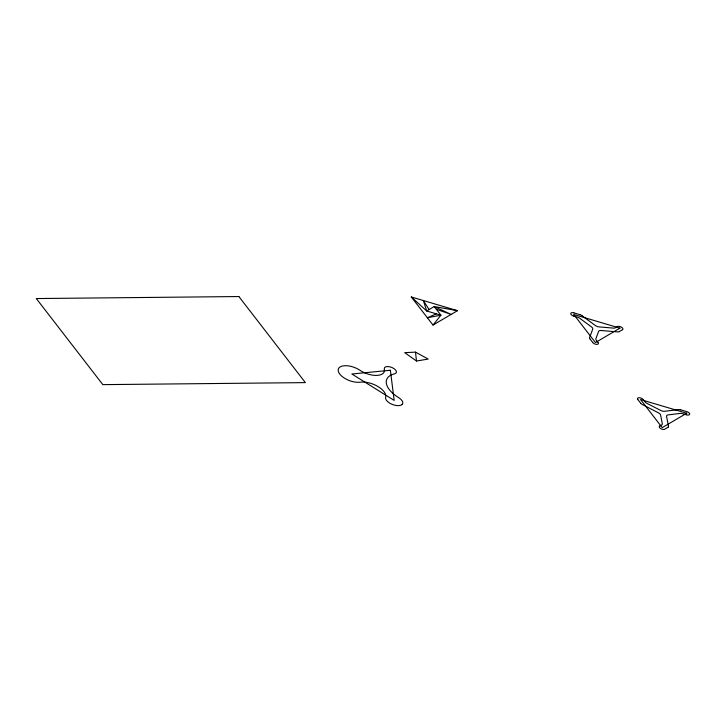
<?xml version="1.0" encoding="UTF-8"?>
<svg xmlns="http://www.w3.org/2000/svg" width="726" height="726" viewBox="0 0 726 726"><rect width="100%" height="100%" fill="white"/><g stroke="black" fill="none" stroke-linecap="round" stroke-linejoin="round"><path stroke-width="1.09" d="M433.014 325.066L440.9 315.193L434.221 306.544L426.688 310.973L411.306 296.97L457.489 310.674L433.014 325.066L411.306 296.97M622.354 329.785L619.287 331.591M659.798 426.008L661.74 424.864A4.002 1.96 20.7 0 0 662.293 423.694L660.606 415.054A4.002 1.96 20.7 0 0 658.346 412.767L642.719 404.727A4.002 1.96 20.7 0 0 642.465 404.6A3.185 1.561 20.7 0 1 640.804 403.357M667.965 427.315L664.898 429.12A3.167 1.552 20.7 0 1 663.637 429.456A3.149 1.543 20.7 0 1 660.007 428.104A3.149 1.543 20.7 0 1 659.734 426.044M617.254 326.673L615.33 327.798A4.002 1.96 20.7 0 1 613.379 328.107L599.059 326.9A4.002 1.96 20.7 0 1 595.311 325.484L582.243 315.864M436.353 313.841L427.36 317.752L440.9 315.193L426.688 310.973L423.331 300.537L429.102 309.557M416.47 361.013L428.195 359.071L415.508 352.137L404.7 352.654L416.47 361.013L415.508 352.137M457.489 310.674L434.221 306.544L451.118 314.422L436.362 309.312M579.874 314.657L574.085 312.942M573.839 316.109L577.506 317.198A4.002 1.96 20.7 0 1 579.838 318.333L591.436 326.881A4.002 1.96 20.7 0 1 592.715 329.177L589.666 337.409A4.002 1.96 20.7 0 1 589.612 337.536A3.185 1.561 20.7 0 0 589.875 338.788M686.596 411.578L680.816 409.863M686.351 414.755L682.721 413.675A4.002 1.96 20.7 0 0 680.335 413.412L668.092 414.891A4.002 1.96 20.7 0 0 666.559 416.352L668.455 426.08M643.318 399.727L644.978 401.868A4.002 1.96 20.7 0 0 646.821 403.302L660.751 410.462A4.002 1.96 20.7 0 0 664.535 411.288L678.247 409.645A4.002 1.96 20.7 0 0 678.456 409.618A3.358 1.643 20.7 0 1 680.679 409.809M640.641 403.148L638.036 399.781M592.643 342.373L590.038 338.997M597.925 342.318L596.273 340.167A4.002 1.96 20.7 0 1 595.892 338.724L598.614 331.392A4.002 1.96 20.7 0 1 601.083 330.511L617.1 331.855A4.002 1.96 20.7 0 1 617.354 331.882A3.358 1.643 20.7 0 0 619.242 331.646M598.097 342.527A3.149 1.543 20.7 0 1 596.854 344.378A3.149 1.543 20.7 0 1 592.806 342.581M622.418 329.749A3.149 1.543 20.7 0 0 622.146 327.689A3.149 1.543 20.7 0 0 618.516 326.337A3.167 1.552 20.7 0 0 617.327 326.627M579.983 314.694A3.185 1.561 20.7 0 1 582.07 315.728M573.948 312.897A3.167 1.552 20.7 0 0 572.324 312.634A3.149 1.543 20.7 0 0 570.827 314.04A3.149 1.543 20.7 0 0 573.721 316.073M637.864 399.563A3.149 1.543 20.7 0 1 639.107 397.712A3.149 1.543 20.7 0 1 643.163 399.509M686.714 411.615A3.149 1.543 20.7 0 1 689.609 413.657A3.149 1.543 20.7 0 1 688.112 415.054A3.167 1.552 20.7 0 1 686.487 414.791M668.492 426.226A3.185 1.561 20.7 0 1 668.029 427.278M619.922 328.152L595.447 342.554L573.74 314.458L619.922 328.152M686.705 413.23L662.23 427.632L640.513 399.536L686.705 413.23M390.37 370.26L351.856 373.999L394.182 400.407L390.37 370.26M238.863 296.544L36.3 298.558L102.82 384.635L305.383 382.62L238.863 296.544M402.077 404.518A9.102 4.456 20.7 0 0 398.774 397.712A28.042 13.721 20.7 0 1 394.572 373.836A6.434 3.149 20.7 0 0 392.367 367.692A6.434 3.149 20.7 0 0 384.308 369.062A16.244 7.95 20.7 0 1 377.012 375.406A16.244 7.95 20.7 0 1 359.915 370.26A14.384 7.042 20.7 0 0 341.61 366.249A14.384 7.042 20.7 0 0 341.855 376.268A14.384 7.042 20.7 0 0 360.205 382.185A16.716 8.177 20.7 0 1 377.965 386.522A16.716 8.177 20.7 0 1 385.624 397.331A9.102 4.456 20.7 0 0 391.75 404.219A9.102 4.456 20.7 0 0 402.077 404.518"/></g></svg>
